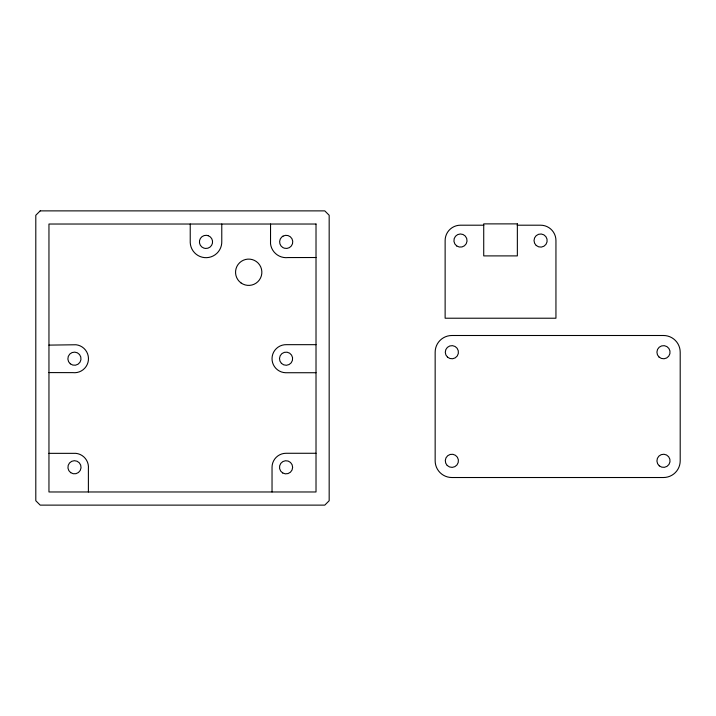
<?xml version="1.0" encoding="UTF-8"?>
<svg xmlns="http://www.w3.org/2000/svg" width="716" height="716" viewBox="0 0 716 716"><rect width="100%" height="100%" fill="white"/><g stroke="black" fill="none" stroke-linecap="round" stroke-linejoin="round"><path stroke-width="1.07" d="M48.957 345.112L76.084 344.763A14.034 14.034 0 0 1 88.372 360.354A14.034 14.034 0 0 1 72.781 372.633L48.957 372.589M316.016 257.518L288.083 257.563A15.788 15.788 0 0 1 270.523 243.78L270.55 224.027M483.846 225.2L460.478 225.2A15.349 15.349 0 0 0 445.128 240.549L445.128 318.217L555.947 318.217L555.947 240.549A15.349 15.349 0 0 0 540.598 225.2L517.229 225.2M316.016 344.673L286.498 344.673A14.034 14.034 0 0 0 272.035 358.269A14.034 14.034 0 0 0 285.63 372.732L316.016 372.732M48.957 453.344L75.86 453.344A14.034 14.034 0 0 1 88.39 468.729L88.39 491.973M316.016 453.273L286.069 453.273A14.034 14.034 0 0 0 272.035 467.297L272.035 491.973M221.772 224.027L221.772 241.167A15.788 15.788 0 0 1 206.718 257.662A15.788 15.788 0 0 1 190.232 242.608L190.232 224.027M40.185 210.88L35.8 215.265L35.8 500.735L40.185 505.12L324.787 505.12L329.172 500.735L329.172 215.265L324.787 210.88L40.185 210.88M282.999 236.137L281.621 237.166A6.578 6.578 0 0 0 282.811 247.53L284.386 248.21A6.578 6.578 0 0 0 292.728 241.14A6.578 6.578 0 0 0 282.999 236.137M517.355 223.884L483.721 223.884L483.721 255.898L517.355 255.898L517.355 223.884M316.016 224.027L48.957 224.027L48.957 491.973L316.016 491.973L316.016 224.027M663.49 335.5L451.859 335.5A16.71 16.71 0 0 0 435.158 352.209L435.158 460.809A16.71 16.71 0 0 0 451.859 477.518L663.49 477.518A16.71 16.71 0 0 0 680.2 460.809L680.2 352.209A16.71 16.71 0 0 0 663.49 335.5M208.123 235.662L206.441 235.322A6.578 6.578 0 0 0 203.872 248.112L205.555 248.452A6.578 6.578 0 0 0 208.123 235.662M240.988 282.91A13.156 13.156 0 0 0 261.788 273.61A13.156 13.156 0 0 0 243.342 260.239A13.156 13.156 0 0 0 240.988 282.91M70.723 472.667A6.578 6.578 0 0 0 81.033 467.825A6.578 6.578 0 0 0 71.689 461.319A6.578 6.578 0 0 0 70.723 472.667M70.302 363.817A6.578 6.578 0 0 0 80.935 359.727A6.578 6.578 0 0 0 72.065 352.567A6.578 6.578 0 0 0 70.302 363.817M281.424 363.361A6.578 6.578 0 0 0 292.423 360.39A6.578 6.578 0 0 0 284.341 352.353A6.578 6.578 0 0 0 281.424 363.361M282.731 472.972A6.578 6.578 0 0 0 292.638 467.36A6.578 6.578 0 0 0 282.82 461.578A6.578 6.578 0 0 0 282.731 472.972M536.23 245.472A6.578 6.578 0 0 0 547.042 241.865A6.578 6.578 0 0 0 538.513 234.311A6.578 6.578 0 0 0 536.23 245.472M456.727 245.955A6.578 6.578 0 0 0 467.029 241.104A6.578 6.578 0 0 0 457.676 234.597A6.578 6.578 0 0 0 456.727 245.955M659.284 465.865A6.578 6.578 0 0 0 669.97 461.927A6.578 6.578 0 0 0 661.217 454.642A6.578 6.578 0 0 0 659.284 465.865M659.006 357.024A6.578 6.578 0 0 0 669.899 353.695A6.578 6.578 0 0 0 661.575 345.918A6.578 6.578 0 0 0 659.006 357.024M447.527 357.159A6.578 6.578 0 0 0 458.312 353.498A6.578 6.578 0 0 0 449.746 345.98A6.578 6.578 0 0 0 447.527 357.159M447.214 465.463A6.578 6.578 0 0 0 458.213 462.518A6.578 6.578 0 0 0 450.158 454.454A6.578 6.578 0 0 0 447.214 465.463"/></g></svg>
